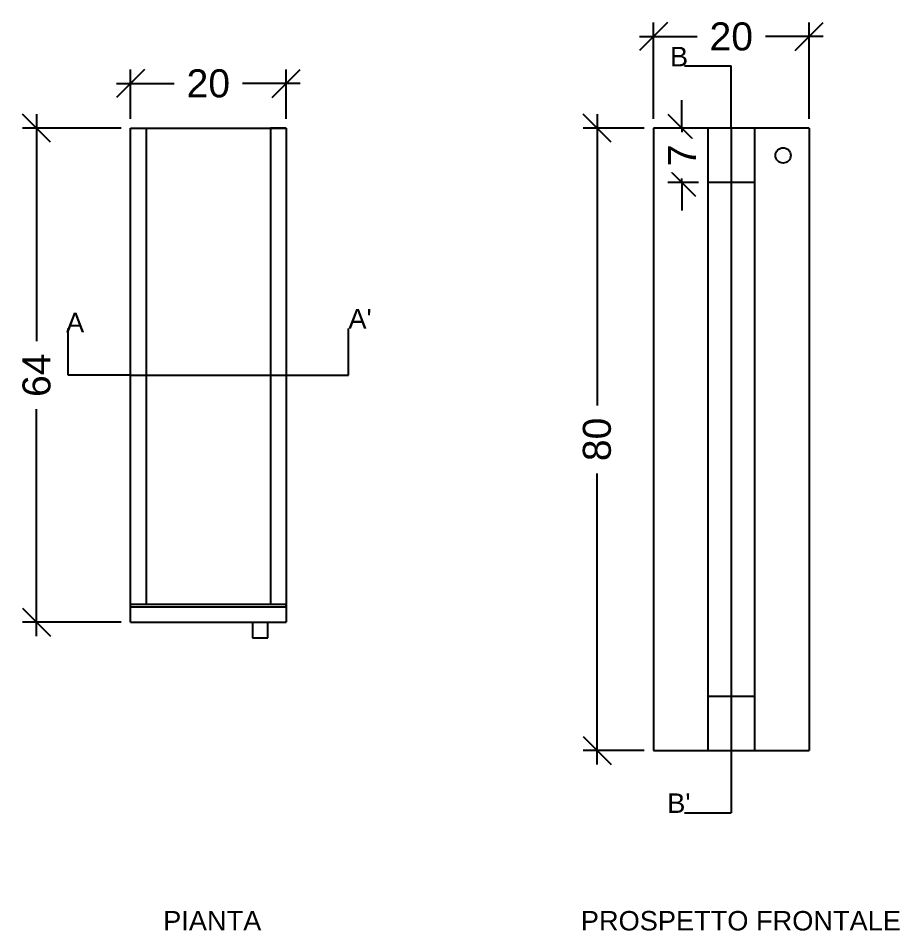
# Model space of a CAD drawing. Header units: millimetres. Extents: x 923 to 1301, y 1500 to 1757.
# Drawn here: x 922.7 to 1036, y 1616.4 to 1733.7 of the extents above; entities that cross this region are included whole.
import ezdxf

# ---------------------------------------------------------------- set-up
doc = ezdxf.new("R2010")
doc.units = ezdxf.units.MM
for name, color, linetype in [('ARREDI', 1, 'Continuous'), ('LINEE SEZIONE', 6, 'Continuous'), ('QUOTE', 3, 'Continuous')]:
    doc.layers.add(name, color=color, linetype=linetype)
doc.styles.add('ARIAL', font='arial.ttf')
doc.styles.get("Standard").update_dxf_attribs({"font": 'arial.ttf'})
doc.dimstyles.new('TICK_36', dxfattribs={"dimtxt": 3.6, "dimasz": 3.6, "dimexe": 1.8, "dimexo": 1.2, "dimgap": 1.8, "dimtad": 0, "dimdec": 0, "dimzin": 0, "dimdsep": 46, "dimtxsty": 'ARIAL', "dimblk": 'OBLIQUE', "dimcen": 1.8, "dimdle": 1.8, "dimclrd": 256, "dimclrt": 256, "dimadec": 0, "dimazin": 0, "dimtfac": 1, "dimtdec": 0, "dimtmove": 1, "dimatfit": 3, "dimldrblk": 'OPEN90', "dimfxl": 1, "dimtfill": 1, "dimtolj": 1, "dimtzin": 0, "dimarcsym": 0})

# ---------------------------------------------------------------- blocks, each defined once
blk = doc.blocks.new('_Oblique')
at = {"color": 0, "linetype": 'ByBlock', "lineweight": -2}
blk.add_line((-0.5, -0.5), (0.5, 0.5), dxfattribs=at)
blk = doc.blocks.new('*D149')
at = {"layer": 'Defpoints', "color": 0, "transparency": 16777216}
for p in [(957.17, 1725.29), (937.17, 1719.55), (957.17, 1719.55)]:
    blk.add_point(p, dxfattribs=at)
at = {"layer": 'QUOTE', "color": 0, "lineweight": -2, "transparency": 16777216}
for p, q in [((937.17, 1720.75), (937.17, 1727.09)), ((957.17, 1720.75), (957.17, 1727.09))]:
    blk.add_line(p, q, dxfattribs=at)
at = {"layer": 'QUOTE', "lineweight": -2, "transparency": 16777216}
for p, q in [((935.37, 1725.29), (942.77, 1725.29)), ((958.97, 1725.29), (951.57, 1725.29))]:
    blk.add_line(p, q, dxfattribs=at)
at = {"layer": 'QUOTE', "lineweight": -2, "transparency": 16777216, "xscale": 3.6, "yscale": 3.6, "zscale": 3.6, "rotation": 180}
blk.add_blockref('_Oblique', (937.17, 1725.29), dxfattribs=at)
at = {"layer": 'QUOTE', "lineweight": -2, "transparency": 16777216, "xscale": 3.6, "yscale": 3.6, "zscale": 3.6}
blk.add_blockref('_Oblique', (957.17, 1725.29), dxfattribs=at)
at = {"layer": 'QUOTE', "transparency": 16777216, "insert": (947.17, 1725.29), "char_height": 3.6, "attachment_point": 5, "style": 'ARIAL', "bg_fill": 3, "box_fill_scale": 1.1, "bg_fill_color": 256, "bg_fill_true_color": 13158600, "bg_fill_transparency": 0}
blk.add_mtext('\\A1;20', dxfattribs=at)
blk = doc.blocks.new('_Open90')
at = {"color": 0, "linetype": 'ByBlock', "lineweight": -2}
for p, q in [((-0.5, 0.5), (0, 0)), ((0, 0), (-1, 0)), ((0, 0), (-0.5, -0.5))]:
    blk.add_line(p, q, dxfattribs=at)
blk = doc.blocks.new('*D150')
at = {"layer": 'Defpoints', "color": 0, "transparency": 16777216}
for p in [(937.17, 1719.55), (925.11, 1656.05), (937.17, 1656.05)]:
    blk.add_point(p, dxfattribs=at)
at = {"layer": 'QUOTE', "lineweight": -2, "transparency": 16777216}
for p, q in [((925.11, 1721.35), (925.11, 1692.18)), ((925.11, 1654.25), (925.11, 1683.42))]:
    blk.add_line(p, q, dxfattribs=at)
at = {"layer": 'QUOTE', "color": 0, "lineweight": -2, "transparency": 16777216}
for p, q in [((935.97, 1719.55), (923.31, 1719.55)), ((935.97, 1656.05), (923.31, 1656.05))]:
    blk.add_line(p, q, dxfattribs=at)
at = {"layer": 'QUOTE', "lineweight": -2, "transparency": 16777216, "xscale": 3.6, "yscale": 3.6, "zscale": 3.6}
for p, rotation in [((925.11, 1719.55), 90), ((925.11, 1656.05), 270)]:
    blk.add_blockref('_Oblique', p, dxfattribs=dict(at, rotation=rotation))
at = {"layer": 'QUOTE', "transparency": 16777216, "insert": (925.11, 1687.8), "char_height": 3.6, "attachment_point": 5, "rotation": 90, "style": 'ARIAL', "bg_fill": 3, "box_fill_scale": 1.1, "bg_fill_color": 256, "bg_fill_true_color": 13158600, "bg_fill_transparency": 0}
blk.add_mtext('\\A1;64', dxfattribs=at)
blk = doc.blocks.new('*D151')
at = {"layer": 'Defpoints', "color": 0, "transparency": 16777216}
for p in [(1004.37, 1719.55), (997.12, 1639.55), (1004.37, 1639.55)]:
    blk.add_point(p, dxfattribs=at)
at = {"layer": 'QUOTE', "lineweight": -2, "transparency": 16777216}
for p, q in [((997.12, 1721.35), (997.12, 1683.92)), ((997.12, 1637.75), (997.12, 1675.18))]:
    blk.add_line(p, q, dxfattribs=at)
at = {"layer": 'QUOTE', "color": 0, "lineweight": -2, "transparency": 16777216}
for p, q in [((1003.17, 1719.55), (995.32, 1719.55)), ((1003.17, 1639.55), (995.32, 1639.55))]:
    blk.add_line(p, q, dxfattribs=at)
at = {"layer": 'QUOTE', "lineweight": -2, "transparency": 16777216, "xscale": 3.6, "yscale": 3.6, "zscale": 3.6}
for p, rotation in [((997.12, 1719.55), 90), ((997.12, 1639.55), 270)]:
    blk.add_blockref('_Oblique', p, dxfattribs=dict(at, rotation=rotation))
at = {"layer": 'QUOTE', "transparency": 16777216, "insert": (997.12, 1679.55), "char_height": 3.6, "attachment_point": 5, "rotation": 90, "style": 'ARIAL', "bg_fill": 3, "box_fill_scale": 1.1, "bg_fill_color": 256, "bg_fill_true_color": 13158600, "bg_fill_transparency": 0}
blk.add_mtext('\\A1;80', dxfattribs=at)
blk = doc.blocks.new('*D152')
at = {"layer": 'Defpoints', "color": 0, "transparency": 16777216}
for p in [(1024.37, 1731.32), (1004.37, 1719.55), (1024.37, 1719.55)]:
    blk.add_point(p, dxfattribs=at)
at = {"layer": 'QUOTE', "color": 0, "lineweight": -2, "transparency": 16777216}
for p, q in [((1004.37, 1720.75), (1004.37, 1733.12)), ((1024.37, 1720.75), (1024.37, 1733.12))]:
    blk.add_line(p, q, dxfattribs=at)
at = {"layer": 'QUOTE', "lineweight": -2, "transparency": 16777216}
for p, q in [((1002.57, 1731.32), (1009.97, 1731.32)), ((1026.17, 1731.32), (1018.77, 1731.32))]:
    blk.add_line(p, q, dxfattribs=at)
at = {"layer": 'QUOTE', "lineweight": -2, "transparency": 16777216, "xscale": 3.6, "yscale": 3.6, "zscale": 3.6, "rotation": 180}
blk.add_blockref('_Oblique', (1004.37, 1731.32), dxfattribs=at)
at = {"layer": 'QUOTE', "lineweight": -2, "transparency": 16777216, "xscale": 3.6, "yscale": 3.6, "zscale": 3.6}
blk.add_blockref('_Oblique', (1024.37, 1731.32), dxfattribs=at)
at = {"layer": 'QUOTE', "transparency": 16777216, "insert": (1014.37, 1731.32), "char_height": 3.6, "attachment_point": 5, "style": 'ARIAL', "bg_fill": 3, "box_fill_scale": 1.1, "bg_fill_color": 256, "bg_fill_true_color": 13158600, "bg_fill_transparency": 0}
blk.add_mtext('\\A1;20', dxfattribs=at)
blk = doc.blocks.new('*D153')
at = {"layer": 'Defpoints', "color": 0, "transparency": 16777216}
for p in [(1011.37, 1719.55), (1008.02, 1712.55), (1011.37, 1712.55)]:
    blk.add_point(p, dxfattribs=at)
at = {"layer": 'QUOTE', "lineweight": -2, "transparency": 16777216}
for p, q in [((1008.02, 1719.55), (1008.02, 1723.15)), ((1008.02, 1719.55), (1008.02, 1719.02)), ((1008.02, 1712.55), (1008.02, 1713.08)), ((1008.02, 1712.55), (1008.02, 1708.95))]:
    blk.add_line(p, q, dxfattribs=at)
at = {"layer": 'QUOTE', "color": 0, "lineweight": -2, "transparency": 16777216}
for p, q in [((1010.17, 1719.55), (1006.22, 1719.55)), ((1010.17, 1712.55), (1006.22, 1712.55))]:
    blk.add_line(p, q, dxfattribs=at)
at = {"layer": 'QUOTE', "lineweight": -2, "transparency": 16777216, "xscale": 3.6, "yscale": 3.6, "zscale": 3.6}
for p, rotation in [((1008.02, 1719.55), 270), ((1008.02, 1712.55), 90)]:
    blk.add_blockref('_Oblique', p, dxfattribs=dict(at, rotation=rotation))
at = {"layer": 'QUOTE', "transparency": 16777216, "insert": (1008.02, 1716.05), "char_height": 3.6, "attachment_point": 5, "rotation": 90, "style": 'ARIAL', "bg_fill": 3, "box_fill_scale": 1.1, "bg_fill_color": 256, "bg_fill_true_color": 13158600, "bg_fill_transparency": 0}
blk.add_mtext('\\A1;7', dxfattribs=at)

msp = doc.modelspace()

# ---------------------------------------------------------------- linework, layer by layer
at = {"layer": 'ARREDI'}
for p, q in [((937.17, 1656.05), (937.17, 1719.55)), ((937.17, 1719.55), (957.17, 1719.55)), ((939.17, 1719.55), (939.17, 1658.35)), ((957.17, 1719.55), (955.17, 1719.55)), ((955.17, 1719.55), (955.17, 1658.35)), ((957.17, 1719.55), (957.17, 1656.05)), ((1004.37, 1719.55), (1004.37, 1639.55)), ((1024.37, 1719.55), (1004.37, 1719.55)), ((1011.37, 1719.56), (1011.37, 1639.55)), ((1017.37, 1719.55), (1017.37, 1639.55)), ((1024.37, 1719.55), (1024.37, 1639.55)), ((1017.37, 1712.55), (1011.37, 1712.55)), ((957.17, 1658.35), (937.17, 1658.35)), ((957.17, 1658.05), (957.17, 1658.35)), ((937.17, 1658.05), (957.17, 1658.05)), ((937.17, 1656.05), (957.17, 1656.05)), ((952.83, 1656.05), (952.83, 1654.05)), ((954.83, 1654.05), (954.83, 1656.05)), ((952.83, 1654.05), (954.83, 1654.05)), ((1011.37, 1646.55), (1017.37, 1646.55)), ((1004.37, 1639.55), (1024.37, 1639.55))]:
    msp.add_line(p, q, dxfattribs=at)
msp.add_circle((1021.03, 1716.05), 0.985, dxfattribs=at)
at = {"layer": 'LINEE SEZIONE'}
for p, q in [((1008.37, 1727.55), (1014.37, 1727.55)), ((1014.37, 1719.55), (1014.37, 1727.55)), ((1014.37, 1719.55), (1014.37, 1639.55)), ((929.17, 1687.8), (929.17, 1693.8)), ((965.17, 1687.8), (965.17, 1693.8)), ((937.17, 1687.8), (929.17, 1687.8)), ((937.17, 1687.8), (957.17, 1687.8)), ((957.17, 1687.8), (965.17, 1687.8)), ((1014.37, 1639.55), (1014.37, 1631.55)), ((1008.37, 1631.55), (1014.37, 1631.55))]:
    msp.add_line(p, q, dxfattribs=at)

# ---------------------------------------------------------------- texts
at = {"layer": 'LINEE SEZIONE', "char_height": 2.5, "attachment_point": 1}
for s, width, insert in [('B', 4.5466, (1006.49, 1730)), ('A', 3.7893, (928.89, 1695.82)), ("A'", 3.7893, (965.17, 1696.3)), ("B'", 4.5466, (1006.14, 1634.05))]:
    msp.add_mtext_dynamic_manual_height_columns(s, width=width, gutter_width=12.5, heights=[0], dxfattribs=dict(at, insert=insert))
at = {"layer": 'QUOTE', "char_height": 2.5, "attachment_point": 1, "style": 'ARIAL'}
for s, insert in [('PIANTA', (941.37, 1618.94)), ('PROSPETTO FRONTALE', (995.04, 1618.94))]:
    msp.add_mtext_dynamic_manual_height_columns(s, width=61.538, gutter_width=12.5, heights=[0], dxfattribs=dict(at, insert=insert))

# ---------------------------------------------------------------- next in the draw order: dimensions: what is measured, and where the dimension line sits
at = {"layer": 'QUOTE'}
dim = msp.add_linear_dim(base=(957.17, 1725.29), p1=(937.17, 1719.55), p2=(957.17, 1719.55), dimstyle='TICK_36', dxfattribs=at)
dim.commit()
dim.dimension.update_dxf_attribs({"geometry": '*D149', "text_midpoint": (947.17, 1725.29)})
dim = msp.add_linear_dim(base=(997.12, 1639.55), p1=(1004.37, 1719.55), p2=(1004.37, 1639.55), angle=90, dimstyle='TICK_36', dxfattribs=at)
dim.commit()
dim.dimension.update_dxf_attribs({"geometry": '*D151', "text_midpoint": (997.12, 1679.55)})

# ---------------------------------------------------------------- next in the draw order: dimensions: what is measured, and where the dimension line sits
dim = msp.add_linear_dim(base=(1024.37, 1731.32), p1=(1004.37, 1719.55), p2=(1024.37, 1719.55), dimstyle='TICK_36', dxfattribs=at)
dim.commit()
dim.dimension.update_dxf_attribs({"geometry": '*D152', "text_midpoint": (1014.37, 1731.32)})
dim = msp.add_linear_dim(base=(925.10873256, 1656.05004112), p1=(937.17008316, 1719.55004112), p2=(937.17008316, 1656.05004112), angle=90, dimstyle='TICK_36', dxfattribs=at)
dim.commit()
dim.dimension.update_dxf_attribs({"geometry": '*D150', "text_midpoint": (925.10873256, 1687.80004112)})

# ---------------------------------------------------------------- next in the draw order: dimensions: what is measured, and where the dimension line sits
dim = msp.add_linear_dim(base=(1008.02, 1712.55), p1=(1011.37, 1719.55), p2=(1011.37, 1712.55), angle=90, dimstyle='TICK_36', dxfattribs=at)
dim.commit()
dim.dimension.update_dxf_attribs({"geometry": '*D153', "text_midpoint": (1008.02, 1716.05)})

doc.saveas('drawing.dxf')
